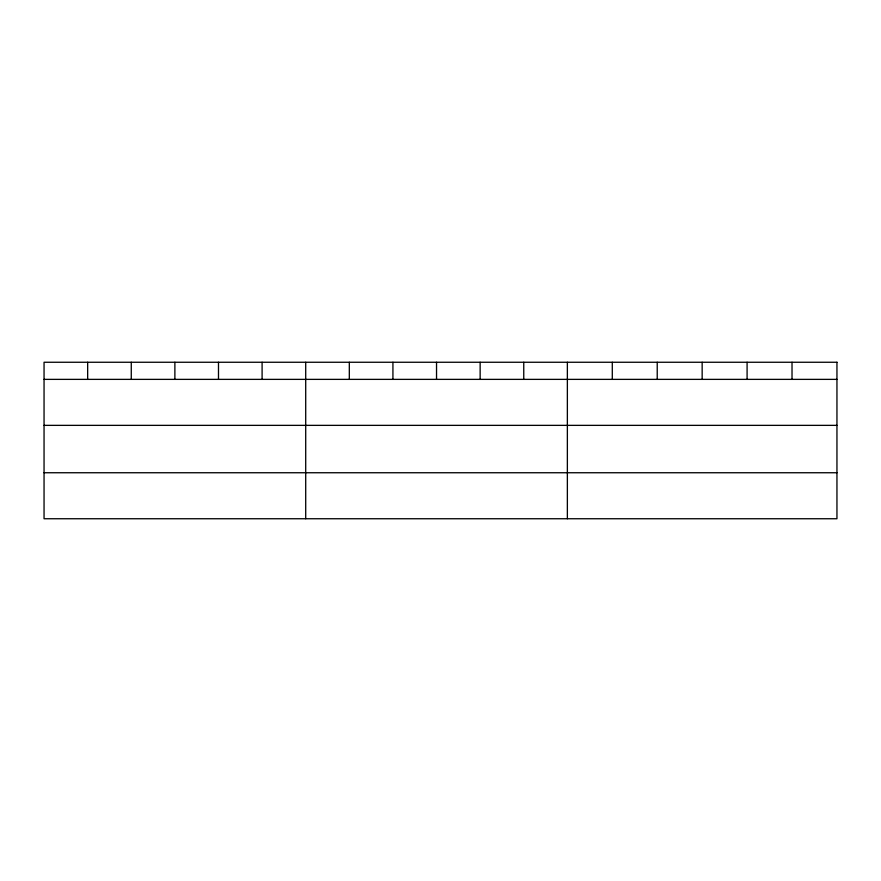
<?xml version="1.0" encoding="UTF-8"?>
<svg xmlns="http://www.w3.org/2000/svg" width="881" height="881" viewBox="0 0 881 881"><rect width="100%" height="100%" fill="white"/><g stroke="black" fill="none" stroke-linecap="round" stroke-linejoin="round"><path stroke-width="1.32" d="M44.05 379.37L836.95 379.37M44.05 425.358L836.95 425.358M44.05 472.745L836.95 472.745M792.019 362.256L792.019 379.37M747.088 362.256L747.088 379.37M702.157 362.256L702.157 379.37M657.226 362.256L657.226 379.37M612.295 362.256L612.295 379.37M567.364 362.256L567.364 518.744M523.755 362.256L523.755 379.37M480.145 362.256L480.145 379.37M436.536 362.256L436.536 379.37M392.926 362.256L392.926 379.37M349.317 362.256L349.317 379.37M305.707 362.256L305.707 518.744M262.098 362.256L262.098 379.37M218.488 362.256L218.488 379.37M174.879 362.256L174.879 379.37M131.269 362.256L131.269 379.37M87.659 362.256L87.659 379.37M836.95 362.256L44.05 362.256L44.05 518.744L836.95 518.744L836.95 362.256"/></g></svg>
